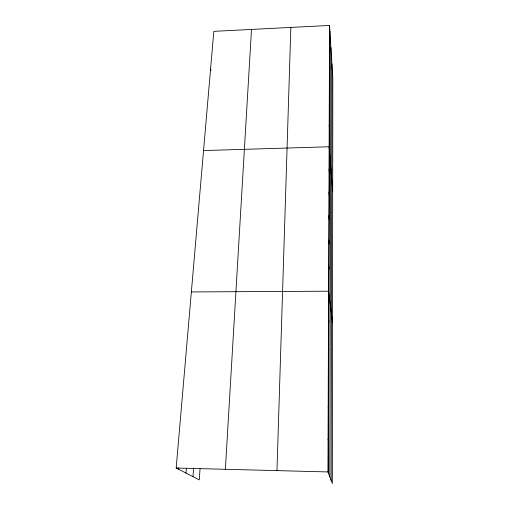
<?xml version="1.0" encoding="UTF-8"?>
<svg xmlns="http://www.w3.org/2000/svg" width="509" height="509" viewBox="0 0 509 509"><rect width="100%" height="100%" fill="white"/><g stroke="black" fill="none" stroke-linecap="round" stroke-linejoin="round"><path stroke-width="0.76" d="M329.813 476.882L330.926 47.751M331.143 480.401L331.919 63.956M329.558 25.45L332.822 78.742L332.332 483.55L327.942 471.932L329.558 25.45L213.825 31.354L176.178 468.026L199.248 479.866L200.05 468.904M328.413 473.173L329.896 30.985M276.966 470.621L290.849 27.429M225.372 469.292L251.503 29.433M192.975 476.647L193.643 467.968M185.989 473.065L186.364 468.395M178.634 469.285L178.767 467.714M203.549 150.562L329.119 146.77L332.689 191.257M191.359 291.937L328.598 291.205L332.523 322.725M176.178 468.026L327.942 471.932M210.586 68.957L211.031 70.42M328.063 439.127L328.521 440.781M328.178 407.467L328.623 409.51M328.286 376.902L328.725 379.3M328.394 347.367L328.827 350.103M328.496 318.819L328.922 321.86M328.693 265.246L329.1 268.835M328.782 240.095L329.183 243.926M328.871 215.701L329.266 219.761M328.954 192.039L329.342 196.309M329.037 169.071L329.418 173.537M329.196 125.106L329.565 129.929M329.272 104.052L329.635 109.041M329.348 83.578L329.705 88.719M329.418 63.676L329.768 68.95M329.488 44.302L329.832 49.717"/></g></svg>
